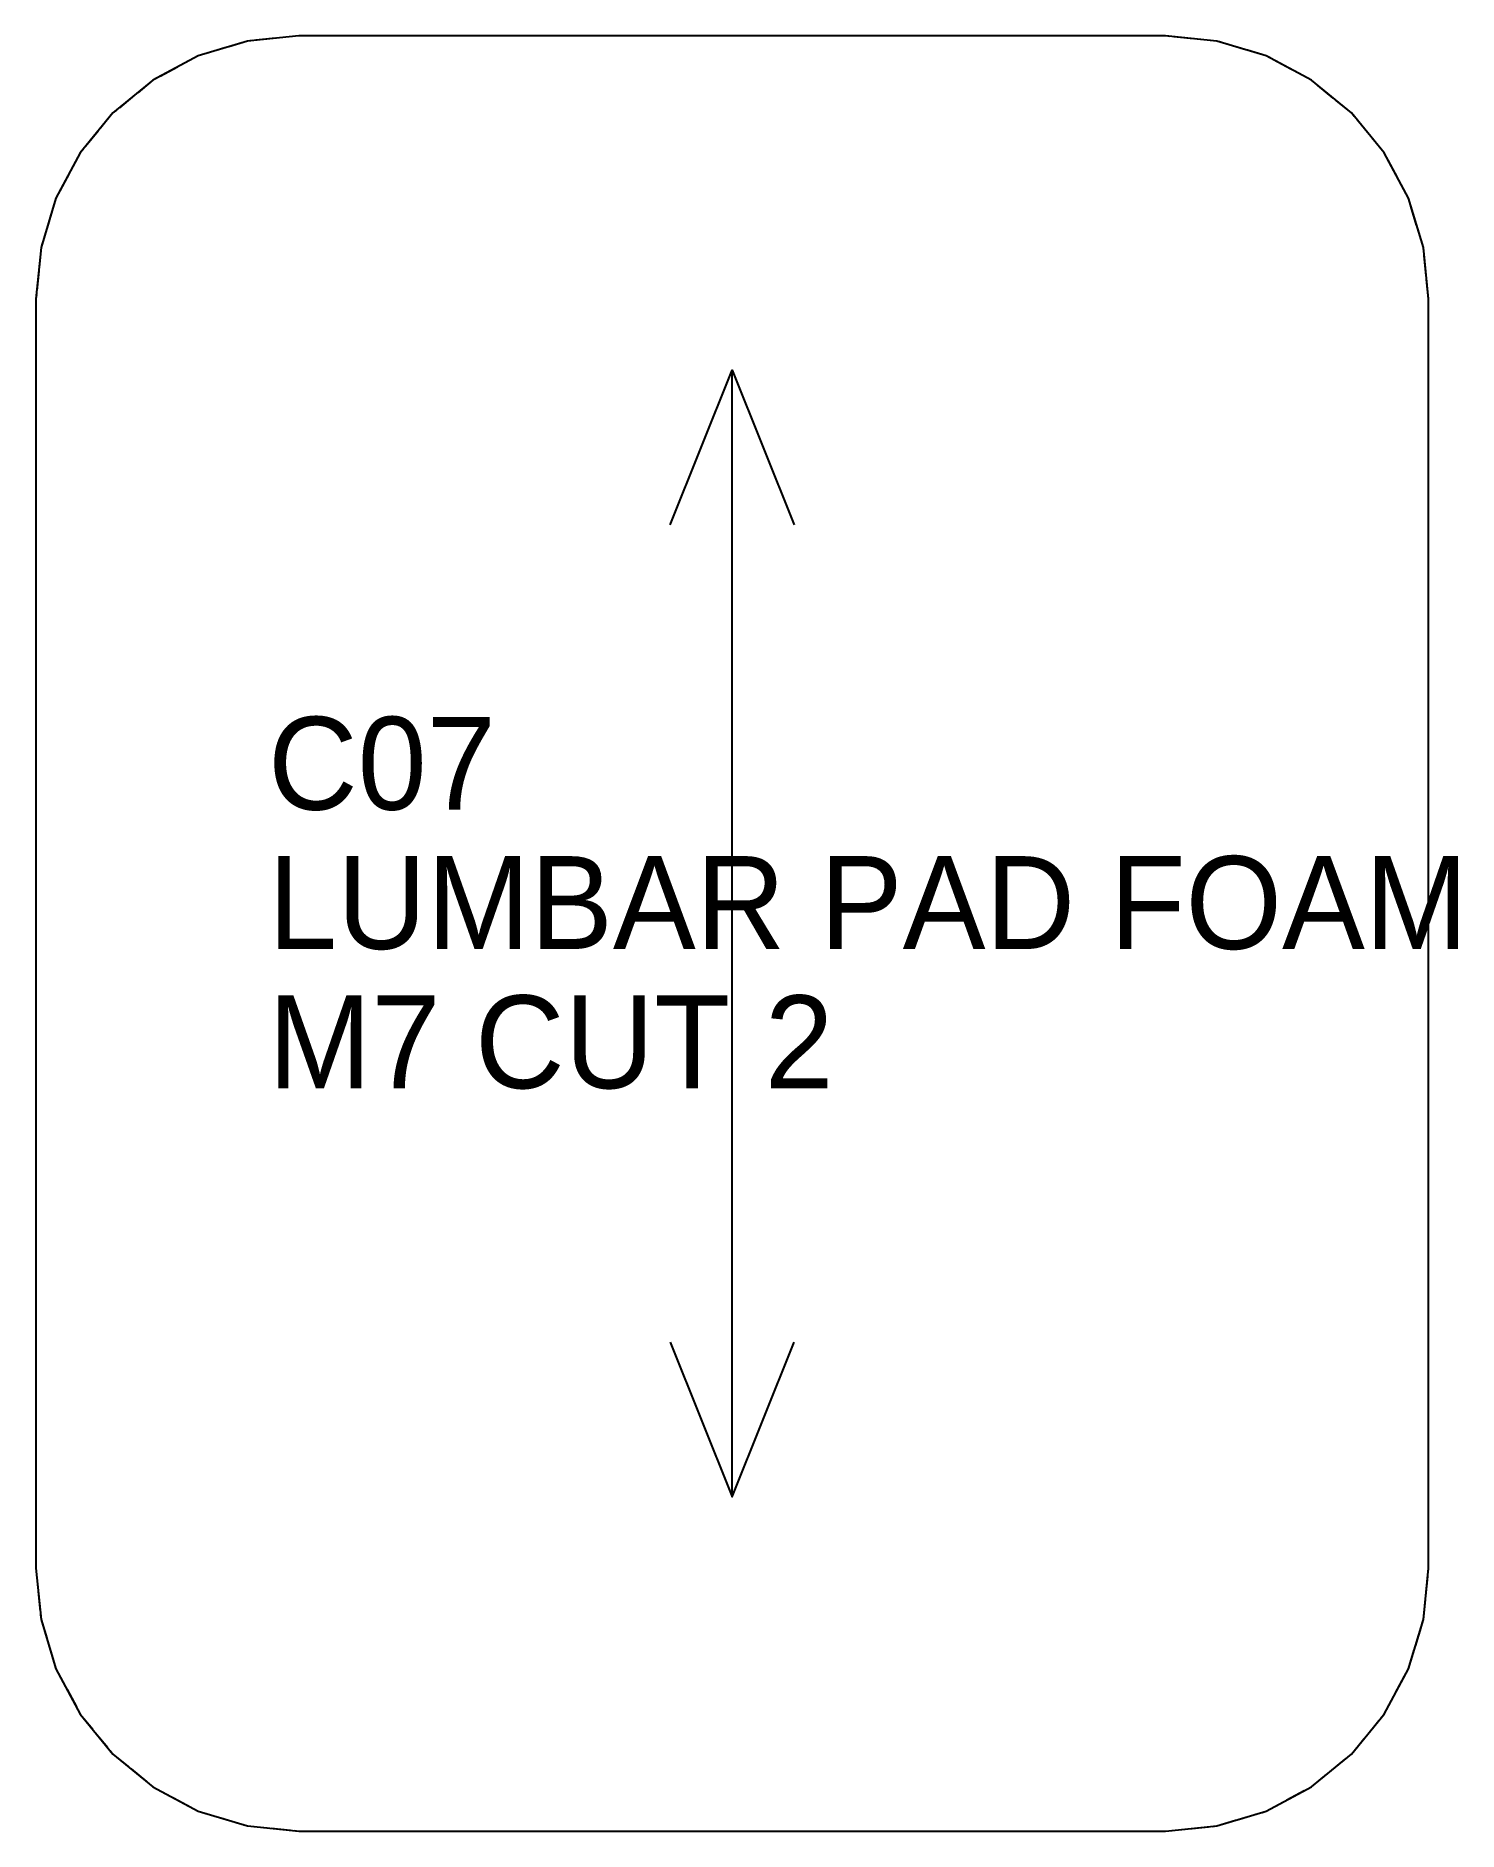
# Model space of a CAD drawing. Header units: millimetres. Extents: x 0 to 92, y 0 to 116.
import ezdxf

# ---------------------------------------------------------------- set-up
doc = ezdxf.new("R2010")
doc.units = ezdxf.units.MM
doc.linetypes.add('DASHED', pattern=[1.524, 1.27, -0.254])
for name, color, linetype in [('CUT', 7, 'CONTINUOUS'), ('GRAIN', 5, 'CONTINUOUS'), ('SEW', 1, 'DASHED'), ('TEXT', 2, 'CONTINUOUS')]:
    doc.layers.add(name, color=color, linetype=linetype)

msp = doc.modelspace()

# ---------------------------------------------------------------- linework, layer by layer
at = {"layer": 'CUT'}
msp.add_lwpolyline([(73, 0), (76.32, 0.33), (79.51, 1.29), (82.44, 2.87), (85.02, 4.98), (87.13, 7.56), (88.71, 10.49), (89.67, 13.68), (90, 17), (90, 99), (89.67, 102.32), (88.71, 105.51), (87.13, 108.44), (85.02, 111.02), (82.44, 113.13), (79.51, 114.71), (76.32, 115.67), (73, 116), (17, 116), (13.68, 115.67), (10.49, 114.71), (7.56, 113.13), (4.98, 111.02), (2.87, 108.44), (1.29, 105.51), (0.33, 102.32), (0, 99), (0, 17), (0.33, 13.68), (1.29, 10.49), (2.87, 7.56), (4.98, 4.98), (7.56, 2.87), (10.49, 1.29), (13.68, 0.33), (17, 0)], close=True, dxfattribs=at)
at = {"layer": 'GRAIN'}
msp.add_line((45, 21.6), (45, 94.4), dxfattribs=at)
for points in [[(41, 84.4), (45, 94.4), (49, 84.4)], [(41, 31.6), (45, 21.6), (49, 31.6)]]:
    msp.add_lwpolyline(points, dxfattribs=at)
at = {"layer": 'SEW'}
msp.add_lwpolyline([(73, 0), (76.32, 0.33), (79.51, 1.29), (82.44, 2.87), (85.02, 4.98), (87.13, 7.56), (88.71, 10.49), (89.67, 13.68), (90, 17), (90, 99), (89.67, 102.32), (88.71, 105.51), (87.13, 108.44), (85.02, 111.02), (82.44, 113.13), (79.51, 114.71), (76.32, 115.67), (73, 116), (17, 116), (13.68, 115.67), (10.49, 114.71), (7.56, 113.13), (4.98, 111.02), (2.87, 108.44), (1.29, 105.51), (0.33, 102.32), (0, 99), (0, 17), (0.33, 13.68), (1.29, 10.49), (2.87, 7.56), (4.98, 4.98), (7.56, 2.87), (10.49, 1.29), (13.68, 0.33), (17, 0)], close=True, dxfattribs=at)

# ---------------------------------------------------------------- texts
at = {"layer": 'TEXT'}
for s, p in [('C07', (15, 66)), ('LUMBAR PAD FOAM', (15, 57)), ('M7 CUT 2', (15, 48))]:
    msp.add_text(s, height=6, dxfattribs=at).set_placement(p)

doc.saveas('drawing.dxf')
